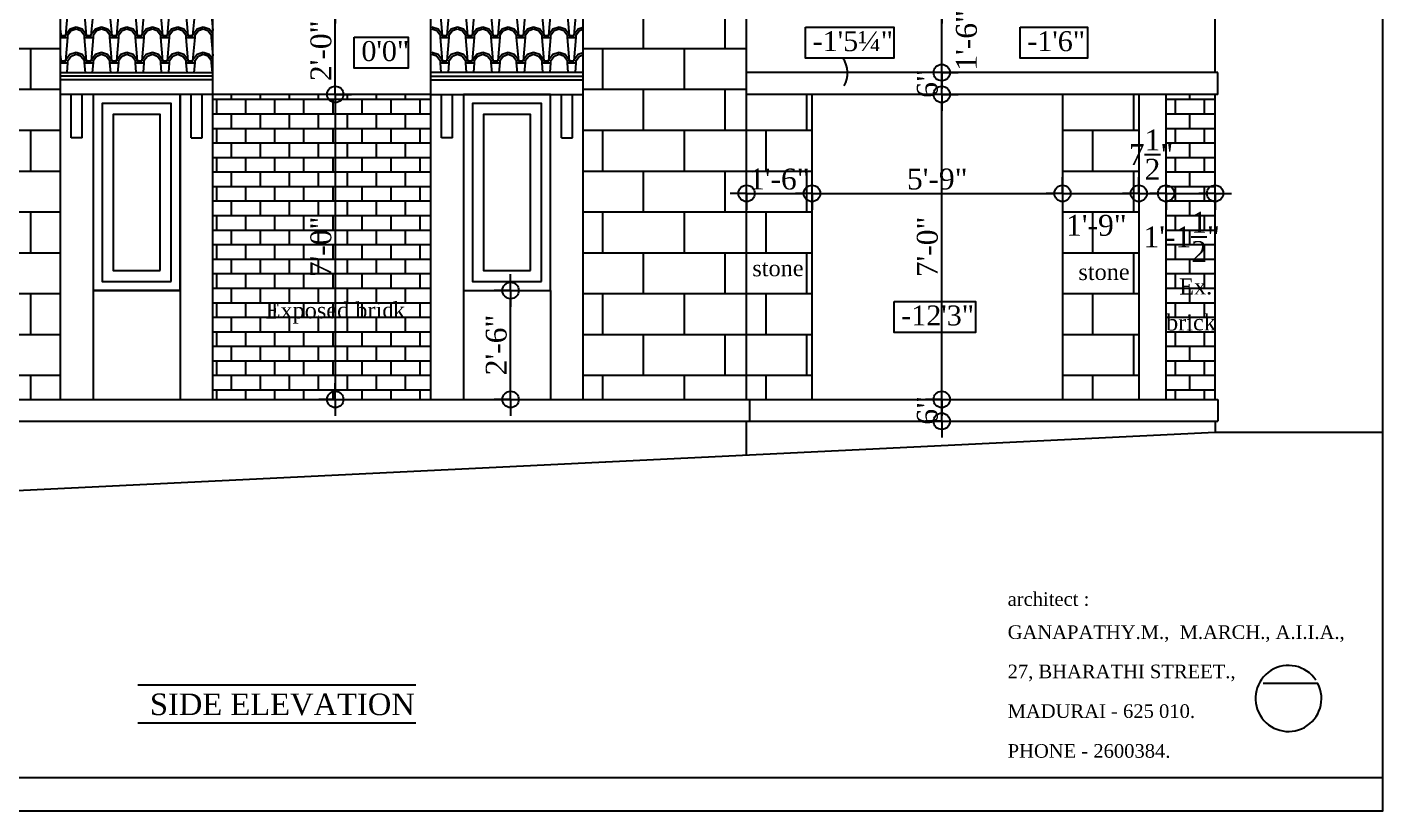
# Model space of a CAD drawing. Extents: x -2842 to -33, y 60 to 555.
# Drawn here: x -1063.2 to -689.8, y 60.1 to 275.9 of the extents above; entities that cross this region are included whole.
import ezdxf

# ---------------------------------------------------------------- set-up
doc = ezdxf.new("R2010")
doc.units = 0
doc.header["$LTSCALE"] = 20
doc.header["$MEASUREMENT"] = 0
doc.header["$PDMODE"] = 34
doc.layers.get('0').update_dxf_attribs({"linetype": 'CONTINUOUS'})
doc.layers.get('DEFPOINTS').update_dxf_attribs({"linetype": 'CONTINUOUS'})
for name, color, linetype in [('border', 230, 'CONTINUOUS'), ('BORTEXT', 2, 'CONTINUOUS'), ('DIMLINE', 254, 'CONTINUOUS'), ('levels', 2, 'CONTINUOUS'), ('Stone', 8, 'CONTINUOUS'), ('text', 2, 'CONTINUOUS'), ('TEXTS', 2, 'CONTINUOUS'), ('tile', 22, 'CONTINUOUS'), ('wall', 13, 'CONTINUOUS'), ('WINDOW', 4, 'CONTINUOUS'), ('WOOD', 7, 'CONTINUOUS')]:
    doc.layers.add(name, color=color, linetype=linetype)
doc.layers.add('correct', color=230, linetype='CONTINUOUS', plot=False)
doc.styles.add('DIMTEXT', font='times_1.ttf')
doc.styles.add('STYLE1', font='times_1.ttf')
doc.styles.add('style5', font='times_1.ttf')
doc.dimstyles.new('ARCH_48_0', dxfattribs={"dimtxt": 5.75, "dimasz": 2.25, "dimexe": 0.25, "dimexo": 0, "dimgap": 1, "dimtad": 1, "dimzin": 3, "dimdsep": 46, "dimlunit": 4, "dimtxsty": 'DIMTEXT', "dimblk": 'BLK', "dimcen": 0, "dimdle": 0.09375, "dimse1": 1, "dimse2": 1, "dimclrd": 254, "dimclrt": 3, "dimadec": 1, "dimazin": 0, "dimtfac": 1, "dimtix": 1, "dimtmove": 2, "dimatfit": 3, "dimldrblk": 'NONE', "dimfxl": 0.25, "dimtvp": 1.4625, "dimtolj": 1, "dimtzin": 15, "dimarcsym": 0})
pattern_1 = [(274.9697, (-144.52428, 7), (-6.99993915, 84.00000736), [6.464304, -155.143247]), (180, (-143.964, 0.56), (-7, -7), [0.56, -6.44]), (0, (-150.964, 0), (7, 7), [1.96, -5.04]), (90, (-149.004, 0), (-7, 7), [0.7, -6.3]), (270, (-144.524, 0.7), (7, -7), [0.7, -6.3]), (0, (-144.524, 0), (7, 7), [0.56, -6.44]), (0, (-150.964, 0.56), (7, 7), [1.4, -5.6]), (85.0303, (-149.56428, 0.56), (6.99993915, 84.00000736), [6.464304, -155.143247]), (52.6961, (-149.56428, 0.91), (-90.99990123, -119.00007519), [1.848056, -182.95725]), (18.4349, (-148.4443, 2.38), (14.000003, 6.999989), [1.770874, -20.365065]), (341.5651, (-146.7643, 2.94), (-14.000003, 6.999989), [1.770874, -20.365065]), (307.3039, (-145.08428, 2.38), (90.99990123, -119.00007519), [1.848056, -182.95725]), (20.2249, (-148.09428, 1.89), (-76.99998085, -28.00005835), [1.417395, -140.321804]), (339.7751, (-146.76428, 2.38), (76.99998085, -28.00005835), [1.417395, -140.321804]), (307.4054, (-145.43428, 1.89), (70.00006967, -90.99994725), [1.498063, -148.308475]), (52.5946, (-149.00428, 0.7), (-70.00006967, -90.99994725), [1.498063, -148.308475])]
pattern_2 = [(0, (-150.9643, 0), (0, 4), []), (90, (-150.964, 0), (-8, 5e-16), [4, -4]), (90, (-146.964, 0), (-8, 5e-16), [-4, 4])]
pattern_3 = [(0, (-150.964, 0), (0, 11.25), []), (90, (-150.964, 0), (-22.5, 1e-15), [11.25, -11.25]), (90, (-139.714, 0), (-22.5, 1e-15), [-11.25, 11.25])]

# ---------------------------------------------------------------- blocks, each defined once
blk = doc.blocks.new('BLK')
for q in [(0, 2), (-2, 0), (2, 0), (0, -2)]:
    blk.add_line((0, 0), q)
blk.add_circle((0, 0), 1)
blk = doc.blocks.new('*D124')
at = {"layer": 'DEFPOINTS', "color": 0, "lineweight": -2}
for p in [(-811.33, 173.36), (-803.39, 173.36), (-803.39, 167.36)]:
    blk.add_point(p, dxfattribs=at)
at = {"layer": 'DIMLINE', "color": 254, "lineweight": -2}
for p, q in [((-811.33, 175.61), (-811.33, 177.86)), ((-811.33, 167.36), (-811.33, 173.36)), ((-811.33, 165.11), (-811.33, 162.86))]:
    blk.add_line(p, q, dxfattribs=at)
at = {"layer": 'DIMLINE', "color": 254, "lineweight": -2, "xscale": 2.25, "yscale": 2.25, "zscale": 2.25}
for p, rotation in [((-811.33, 173.36), 270), ((-811.33, 167.36), 90)]:
    blk.add_blockref('BLK', p, dxfattribs=dict(at, rotation=rotation))
at = {"layer": 'DIMLINE', "color": 3, "lineweight": -2, "insert": (-815.25, 170.36), "char_height": 5.75, "attachment_point": 5, "rotation": 90, "style": 'DIMTEXT'}
blk.add_mtext('\\A1;6"', dxfattribs=at)
blk = doc.blocks.new('_None')
blk = doc.blocks.new('*D125')
at = {"layer": 'DEFPOINTS', "color": 0, "lineweight": -2}
for p in [(-811.33, 257.36), (-798.26, 257.36), (-798.26, 173.36)]:
    blk.add_point(p, dxfattribs=at)
at = {"layer": 'DIMLINE', "color": 254, "lineweight": -2}
blk.add_line((-811.33, 175.61), (-811.33, 255.11), dxfattribs=at)
at = {"layer": 'DIMLINE', "color": 254, "lineweight": -2, "xscale": 2.25, "yscale": 2.25, "zscale": 2.25}
for p, rotation in [((-811.33, 257.36), 90), ((-811.33, 173.36), 270)]:
    blk.add_blockref('BLK', p, dxfattribs=dict(at, rotation=rotation))
at = {"layer": 'DIMLINE', "color": 3, "lineweight": -2, "insert": (-815.26, 215.36), "char_height": 5.75, "attachment_point": 5, "rotation": 90, "style": 'DIMTEXT'}
blk.add_mtext('\\A1;7\'-0"', dxfattribs=at)
blk = doc.blocks.new('*D126')
at = {"layer": 'DEFPOINTS', "color": 0, "lineweight": -2}
for p in [(-811.33, 263.36), (-798.26, 263.36), (-798.26, 257.36)]:
    blk.add_point(p, dxfattribs=at)
at = {"layer": 'DIMLINE', "color": 254, "lineweight": -2}
for p, q in [((-811.33, 265.61), (-811.33, 267.86)), ((-811.33, 257.36), (-811.33, 263.36)), ((-811.33, 255.11), (-811.33, 252.86))]:
    blk.add_line(p, q, dxfattribs=at)
at = {"layer": 'DIMLINE', "color": 254, "lineweight": -2, "xscale": 2.25, "yscale": 2.25, "zscale": 2.25}
for p, rotation in [((-811.33, 263.36), 270), ((-811.33, 257.36), 90)]:
    blk.add_blockref('BLK', p, dxfattribs=dict(at, rotation=rotation))
at = {"layer": 'DIMLINE', "color": 3, "lineweight": -2, "insert": (-815.25, 260.36), "char_height": 5.75, "attachment_point": 5, "rotation": 90, "style": 'DIMTEXT'}
blk.add_mtext('\\A1;6"', dxfattribs=at)
blk = doc.blocks.new('*D127')
at = {"layer": 'DEFPOINTS', "color": 0, "lineweight": -2}
for p in [(-811.33, 281.36), (-798.26, 281.36), (-798.26, 263.36)]:
    blk.add_point(p, dxfattribs=at)
at = {"layer": 'DIMLINE', "color": 254, "lineweight": -2}
blk.add_line((-811.33, 265.61), (-811.33, 279.11), dxfattribs=at)
at = {"layer": 'DIMLINE', "color": 254, "lineweight": -2, "xscale": 2.25, "yscale": 2.25, "zscale": 2.25}
for p, rotation in [((-811.33, 281.36), 90), ((-811.33, 263.36), 270)]:
    blk.add_blockref('BLK', p, dxfattribs=dict(at, rotation=rotation))
at = {"layer": 'DIMLINE', "color": 3, "lineweight": -2, "insert": (-804.49, 272.23), "char_height": 5.75, "attachment_point": 5, "rotation": 90, "style": 'DIMTEXT'}
blk.add_mtext('\\A1;1\'-6"', dxfattribs=at)
blk = doc.blocks.new('*D135')
at = {"layer": 'DEFPOINTS', "color": 0, "lineweight": -2}
for p in [(-847.05, 230.09), (-865.05, 227.37), (-847.05, 227.37)]:
    blk.add_point(p, dxfattribs=at)
at = {"layer": 'DIMLINE', "color": 254, "lineweight": -2}
blk.add_line((-862.8, 230.09), (-849.3, 230.09), dxfattribs=at)
at = {"layer": 'DIMLINE', "color": 254, "lineweight": -2, "xscale": 2.25, "yscale": 2.25, "zscale": 2.25, "rotation": 180}
blk.add_blockref('BLK', (-865.05, 230.09), dxfattribs=at)
at = {"layer": 'DIMLINE', "color": 254, "lineweight": -2, "xscale": 2.25, "yscale": 2.25, "zscale": 2.25}
blk.add_blockref('BLK', (-847.05, 230.09), dxfattribs=at)
at = {"layer": 'DIMLINE', "color": 3, "lineweight": -2, "insert": (-856.05, 234.01), "char_height": 5.75, "attachment_point": 5, "style": 'DIMTEXT'}
blk.add_mtext('\\A1;1\'-6"', dxfattribs=at)
blk = doc.blocks.new('*D136')
at = {"layer": 'DEFPOINTS', "color": 0, "lineweight": -2}
for p in [(-778.05, 230.09), (-847.05, 220.7), (-778.05, 220.7)]:
    blk.add_point(p, dxfattribs=at)
at = {"layer": 'DIMLINE', "color": 254, "lineweight": -2}
blk.add_line((-844.8, 230.09), (-780.3, 230.09), dxfattribs=at)
at = {"layer": 'DIMLINE', "color": 254, "lineweight": -2, "xscale": 2.25, "yscale": 2.25, "zscale": 2.25, "rotation": 180}
blk.add_blockref('BLK', (-847.05, 230.09), dxfattribs=at)
at = {"layer": 'DIMLINE', "color": 254, "lineweight": -2, "xscale": 2.25, "yscale": 2.25, "zscale": 2.25}
blk.add_blockref('BLK', (-778.05, 230.09), dxfattribs=at)
at = {"layer": 'DIMLINE', "color": 3, "lineweight": -2, "insert": (-812.55, 234.02), "char_height": 5.75, "attachment_point": 5, "style": 'DIMTEXT'}
blk.add_mtext('\\A1;5\'-9"', dxfattribs=at)
blk = doc.blocks.new('*D137')
at = {"layer": 'DEFPOINTS', "color": 0, "lineweight": -2}
for p in [(-757.05, 230.09), (-778.05, 220.7), (-757.05, 220.7)]:
    blk.add_point(p, dxfattribs=at)
at = {"layer": 'DIMLINE', "color": 254, "lineweight": -2}
blk.add_line((-775.8, 230.09), (-759.3, 230.09), dxfattribs=at)
at = {"layer": 'DIMLINE', "color": 254, "lineweight": -2, "xscale": 2.25, "yscale": 2.25, "zscale": 2.25, "rotation": 180}
blk.add_blockref('BLK', (-778.05, 230.09), dxfattribs=at)
at = {"layer": 'DIMLINE', "color": 254, "lineweight": -2, "xscale": 2.25, "yscale": 2.25, "zscale": 2.25}
blk.add_blockref('BLK', (-757.05, 230.09), dxfattribs=at)
at = {"layer": 'DIMLINE', "color": 3, "lineweight": -2, "insert": (-768.73, 221.27), "char_height": 5.75, "attachment_point": 5, "style": 'DIMTEXT'}
blk.add_mtext('\\A1;1\'-9"', dxfattribs=at)
blk = doc.blocks.new('*D138')
at = {"layer": 'DEFPOINTS', "color": 0, "lineweight": -2}
for p in [(-749.55, 230.09), (-757.05, 220.7), (-749.55, 217.99)]:
    blk.add_point(p, dxfattribs=at)
at = {"layer": 'DIMLINE', "color": 254, "lineweight": -2}
blk.add_line((-754.8, 230.09), (-751.8, 230.09), dxfattribs=at)
at = {"layer": 'DIMLINE', "color": 254, "lineweight": -2, "xscale": 2.25, "yscale": 2.25, "zscale": 2.25, "rotation": 180}
blk.add_blockref('BLK', (-757.05, 230.09), dxfattribs=at)
at = {"layer": 'DIMLINE', "color": 254, "lineweight": -2, "xscale": 2.25, "yscale": 2.25, "zscale": 2.25}
blk.add_blockref('BLK', (-749.55, 230.09), dxfattribs=at)
at = {"layer": 'DIMLINE', "color": 3, "lineweight": -2, "insert": (-753.68, 240.78), "char_height": 5.75, "attachment_point": 5, "style": 'DIMTEXT'}
blk.add_mtext('\\A1;7{\\H1.000000x;\\S1/2;}"', dxfattribs=at)
blk = doc.blocks.new('*D139')
at = {"layer": 'DEFPOINTS', "color": 0, "lineweight": -2}
for p in [(-736.05, 230.09), (-749.55, 221.53), (-736.05, 221.53)]:
    blk.add_point(p, dxfattribs=at)
at = {"layer": 'DIMLINE', "color": 254, "lineweight": -2}
blk.add_line((-747.3, 230.09), (-738.3, 230.09), dxfattribs=at)
at = {"layer": 'DIMLINE', "color": 254, "lineweight": -2, "xscale": 2.25, "yscale": 2.25, "zscale": 2.25, "rotation": 180}
blk.add_blockref('BLK', (-749.55, 230.09), dxfattribs=at)
at = {"layer": 'DIMLINE', "color": 254, "lineweight": -2, "xscale": 2.25, "yscale": 2.25, "zscale": 2.25}
blk.add_blockref('BLK', (-736.05, 230.09), dxfattribs=at)
at = {"layer": 'DIMLINE', "color": 3, "lineweight": -2, "insert": (-745.24, 218.12), "char_height": 5.75, "attachment_point": 5, "style": 'DIMTEXT'}
blk.add_mtext('\\A1;1\'-1{\\H1.000000x;\\S1/2;}"', dxfattribs=at)
blk = doc.blocks.new('*D154')
at = {"layer": 'DEFPOINTS', "color": 0, "lineweight": -2}
for p in [(-962.35, 257.36), (-978.34, 173.36), (-962.35, 173.36)]:
    blk.add_point(p, dxfattribs=at)
at = {"layer": 'DIMLINE', "color": 254, "lineweight": -2}
blk.add_line((-978.34, 255.11), (-978.34, 175.61), dxfattribs=at)
at = {"layer": 'DIMLINE', "color": 254, "lineweight": -2, "xscale": 2.25, "yscale": 2.25, "zscale": 2.25}
for p, rotation in [((-978.34, 257.36), 90), ((-978.34, 173.36), 270)]:
    blk.add_blockref('BLK', p, dxfattribs=dict(at, rotation=rotation))
at = {"layer": 'DIMLINE', "color": 3, "lineweight": -2, "insert": (-982.28, 215.36), "char_height": 5.75, "attachment_point": 5, "rotation": 90, "style": 'DIMTEXT'}
blk.add_mtext('\\A1;7\'-0"', dxfattribs=at)
blk = doc.blocks.new('*D155')
at = {"layer": 'DEFPOINTS', "color": 0, "lineweight": -2}
for p in [(-930.06, 203.36), (-926.06, 203.36), (-926.06, 173.36)]:
    blk.add_point(p, dxfattribs=at)
at = {"layer": 'DIMLINE', "color": 254, "lineweight": -2}
blk.add_line((-930.06, 175.61), (-930.06, 201.11), dxfattribs=at)
at = {"layer": 'DIMLINE', "color": 254, "lineweight": -2, "xscale": 2.25, "yscale": 2.25, "zscale": 2.25}
for p, rotation in [((-930.06, 203.36), 90), ((-930.06, 173.36), 270)]:
    blk.add_blockref('BLK', p, dxfattribs=dict(at, rotation=rotation))
at = {"layer": 'DIMLINE', "color": 3, "lineweight": -2, "insert": (-933.99, 188.36), "char_height": 5.75, "attachment_point": 5, "rotation": 90, "style": 'DIMTEXT'}
blk.add_mtext('\\A1;2\'-6"', dxfattribs=at)
blk = doc.blocks.new('*D156')
at = {"layer": 'DEFPOINTS', "color": 0, "lineweight": -2}
for p in [(-978.34, 281.36), (-961.87, 281.36), (-964.75, 257.36)]:
    blk.add_point(p, dxfattribs=at)
at = {"layer": 'DIMLINE', "color": 254, "lineweight": -2}
blk.add_line((-978.34, 259.61), (-978.34, 279.11), dxfattribs=at)
at = {"layer": 'DIMLINE', "color": 254, "lineweight": -2, "xscale": 2.25, "yscale": 2.25, "zscale": 2.25}
for p, rotation in [((-978.34, 281.36), 90), ((-978.34, 257.36), 270)]:
    blk.add_blockref('BLK', p, dxfattribs=dict(at, rotation=rotation))
at = {"layer": 'DIMLINE', "color": 3, "lineweight": -2, "insert": (-982.27, 269.36), "char_height": 5.75, "attachment_point": 5, "rotation": 90, "style": 'DIMTEXT'}
blk.add_mtext('\\A1;2\'-0"', dxfattribs=at)

msp = doc.modelspace()

# ---------------------------------------------------------------- hatches: boundary and pattern name
at = {"layer": 'Stone', "lineweight": -2}
h = msp.add_hatch(dxfattribs=at)
h.set_pattern_fill('BRICK', color=8, scale=45, style=0)
h.set_pattern_definition(pattern_3)
h.paths.add_polyline_path([(-1076.686, 428.323), (-1075.161, 424.626), (-1077.934, 423.482), (-1079.46, 427.179), (-1099.048, 419.099), (-1099.048, 173.363), (-1054.048, 173.363), (-1054.048, 437.662)])
h = msp.add_hatch(dxfattribs=at)
h.set_pattern_fill('BRICK', color=8, scale=45, style=0)
h.set_pattern_definition(pattern_3)
h.paths.add_polyline_path([(-884.636, 427.179), (-886.161, 423.482), (-888.934, 424.626), (-887.409, 428.323), (-910.048, 437.662), (-910.048, 173.363), (-865.048, 173.363), (-865.048, 419.099)])
h = msp.add_hatch(dxfattribs=at)
h.set_pattern_fill('BRICK', color=8, scale=45, style=0)
h.set_pattern_definition(pattern_3)
h.paths.add_polyline_path([(-865.048, 173.363), (-847.048, 173.363), (-847.048, 257.363), (-865.048, 257.363)])
h = msp.add_hatch(dxfattribs=at)
h.set_pattern_fill('BRICK', color=8, scale=45, style=0)
h.set_pattern_definition(pattern_3)
h.paths.add_polyline_path([(-778.048, 173.363), (-757.048, 173.363), (-757.048, 257.363), (-778.048, 257.363)])
at = {"layer": 'tile', "lineweight": -2}
h = msp.add_hatch(dxfattribs=at)
h.set_pattern_fill('SPANTILE', color=256, scale=7, style=0)
h.set_pattern_definition(pattern_1)
h.paths.add_polyline_path([(-1012.048, 263.363), (-1012.048, 281.363), (-1054.048, 281.363), (-1054.048, 263.363)])
h = msp.add_hatch(dxfattribs=at)
h.set_pattern_fill('SPANTILE', color=256, scale=7, style=0)
h.set_pattern_definition(pattern_1)
h.paths.add_polyline_path([(-910.048, 263.363), (-910.048, 281.363), (-952.048, 281.363), (-952.048, 263.363)])
h = msp.add_hatch(dxfattribs=at)
h.set_pattern_fill('BRICK', color=256, scale=16, style=0)
h.set_pattern_definition(pattern_2)
h.paths.add_polyline_path([(-1012.048, 173.363), (-952.048, 173.363), (-952.048, 257.363), (-1012.048, 257.363)])
h = msp.add_hatch(dxfattribs=at)
h.set_pattern_fill('BRICK', color=256, scale=16, style=0)
h.set_pattern_definition(pattern_2)
h.paths.add_polyline_path([(-736.048, 257.363), (-749.548, 257.363), (-749.548, 173.363), (-736.048, 173.363)])

# ---------------------------------------------------------------- linework, layer by layer
at = {"layer": 'border', "lineweight": -2}
msp.add_line((-689.822, 69.134), (-1314.154, 69.134), dxfattribs=at)
at = {"layer": 'BORTEXT'}
msp.add_lwpolyline([(-708.271, 96.075, 34.7524071), (-707.741, 95.175), (-722.827, 95.175)], format="xyb", dxfattribs=at)
at = {"layer": 'correct', "color": 3, "lineweight": -2}
msp.add_lwpolyline([(-1314.154, 555.071), (-1314.154, 60.071), (-689.822, 60.071), (-689.822, 555.071)], close=True, dxfattribs=at)
at = {"layer": 'levels', "color": 0}
for points in [[(-973.112, 273.151), (-958.231, 273.151), (-958.231, 264.616), (-973.112, 264.616)], [(-848.846, 275.881), (-824.521, 275.881), (-824.521, 267.346), (-848.846, 267.346)], [(-789.731, 275.881), (-771.183, 275.881), (-771.183, 267.346), (-789.731, 267.346)], [(-824.455, 200.358), (-802.049, 200.358), (-802.049, 191.823), (-824.455, 191.823)]]:
    msp.add_lwpolyline(points, close=True, dxfattribs=at)
msp.add_arc((-844.192, 263.235), 6.968, 329.55877, 36.15959, dxfattribs=at)
at = {"layer": 'text'}
for p, q in [((-956.169, 94.651), (-1032.749, 94.651)), ((-956.169, 84.205), (-1032.749, 84.205))]:
    msp.add_line(p, q, dxfattribs=at)
at = {"layer": 'tile', "lineweight": -2}
for p, q in [((-1054.048, 263.363), (-1012.048, 263.363)), ((-1012.048, 262.363), (-1054.048, 262.363)), ((-910.048, 263.363), (-952.048, 263.363)), ((-910.048, 263.363), (-952.048, 263.363)), ((-952.048, 262.363), (-910.048, 262.363))]:
    msp.add_line(p, q, dxfattribs=at)
at = {"layer": 'tile', "color": 8, "lineweight": -2}
for p, q in [((-847.048, 173.363), (-847.048, 257.363)), ((-778.048, 257.363), (-778.048, 173.363)), ((-757.048, 257.363), (-757.048, 173.363))]:
    msp.add_line(p, q, dxfattribs=at)
at = {"layer": 'wall', "lineweight": -2}
for p, q in [((-1054.048, 173.363), (-1054.048, 437.662)), ((-910.048, 173.363), (-910.048, 437.662)), ((-1012.048, 173.363), (-1012.048, 395.363)), ((-952.048, 173.363), (-952.048, 395.363)), ((-736.048, 263.363), (-736.048, 281.363)), ((-735.298, 263.363), (-865.048, 263.363)), ((-735.298, 257.363), (-735.298, 263.363)), ((-1045.048, 257.363), (-1045.048, 203.363)), ((-1021.048, 257.363), (-1021.048, 203.363)), ((-952.048, 257.363), (-1012.048, 257.363)), ((-943.048, 257.363), (-943.048, 203.363)), ((-919.048, 203.363), (-919.048, 257.363)), ((-735.298, 257.363), (-865.048, 257.363)), ((-749.548, 173.363), (-749.548, 257.363)), ((-736.048, 173.363), (-736.048, 257.363)), ((-1021.048, 203.363), (-1045.048, 203.363)), ((-1045.048, 203.363), (-1045.048, 173.363)), ((-1021.048, 203.363), (-1021.048, 173.363)), ((-943.048, 203.363), (-943.048, 173.363)), ((-943.048, 203.363), (-919.048, 203.363)), ((-919.048, 203.363), (-919.048, 173.363)), ((-1207.048, 173.363), (-735.298, 173.363)), ((-864.298, 173.363), (-864.298, 167.363)), ((-735.298, 173.363), (-735.298, 167.363)), ((-1168.798, 167.363), (-735.298, 167.363)), ((-1168.048, 143.363), (-736.048, 164.363)), ((-736.048, 167.363), (-736.048, 164.363)), ((-736.048, 164.363), (-689.822, 164.363))]:
    msp.add_line(p, q, dxfattribs=at)
at = {"layer": 'wall'}
for p, q in [((-865.048, 173.363), (-865.048, 419.099)), ((-865.048, 158.311), (-865.048, 167.363))]:
    msp.add_line(p, q, dxfattribs=at)
at = {"layer": 'WINDOW', "lineweight": -2}
for points in [[(-1021.048, 203.363), (-1021.048, 257.363), (-1045.048, 257.363), (-1045.048, 203.363)], [(-1023.548, 205.863), (-1023.548, 254.863), (-1042.548, 254.863), (-1042.548, 205.863)], [(-921.548, 205.863), (-921.548, 254.863), (-940.548, 254.863), (-940.548, 205.863)], [(-1026.548, 208.863), (-1026.548, 251.863), (-1039.548, 251.863), (-1039.548, 208.863)], [(-924.548, 208.863), (-924.548, 251.863), (-937.548, 251.863), (-937.548, 208.863)]]:
    msp.add_lwpolyline(points, close=True, dxfattribs=at)
at = {"layer": 'WOOD'}
for p, q in [((-1012.048, 261.363), (-1054.048, 261.363)), ((-952.048, 261.363), (-910.048, 261.363)), ((-1012.048, 257.363), (-1054.048, 257.363)), ((-1051.048, 245.363), (-1051.048, 257.363)), ((-1048.048, 245.363), (-1048.048, 257.363)), ((-1018.048, 245.363), (-1018.048, 257.363)), ((-1015.048, 245.363), (-1015.048, 257.363)), ((-952.048, 257.363), (-910.048, 257.363)), ((-949.048, 245.363), (-949.048, 257.363)), ((-946.048, 245.363), (-946.048, 257.363)), ((-916.048, 245.363), (-916.048, 257.363)), ((-913.048, 245.363), (-913.048, 257.363)), ((-1048.048, 245.363), (-1051.048, 245.363)), ((-1018.048, 245.363), (-1015.048, 245.363)), ((-946.048, 245.363), (-949.048, 245.363)), ((-916.048, 245.363), (-913.048, 245.363))]:
    msp.add_line(p, q, dxfattribs=at)
msp.add_lwpolyline([(-919.048, 203.363), (-919.048, 257.363), (-943.048, 257.363), (-943.048, 203.363)], close=True, dxfattribs=at)

# ---------------------------------------------------------------- texts
at = {"layer": 'BORTEXT', "style": 'style5'}
for s, p in [('architect :', (-793.167, 116.521)), ('GANAPATHY.M.,  M.ARCH., A.I.I.A.,', (-793.167, 107.417)), ('27, BHARATHI STREET.,', (-793.167, 96.592)), ('MADURAI - 625 010.', (-793.167, 85.665)), ('PHONE - 2600384.', (-793.167, 74.707))]:
    msp.add_text(s, height=3.75, dxfattribs=at).set_placement(p)
at = {"layer": 'levels', "style": 'style5'}
for s, p in [('-1\'5¼"', (-846.882, 269.269)), ('-1\'6"', (-787.767, 269.269)), ('0\'0"', (-971.148, 266.539)), ('-12\'3"', (-822.491, 193.745))]:
    msp.add_text(s, height=5.4893, dxfattribs=at).set_placement(p)
at = {"layer": 'text', "style": 'STYLE1'}
msp.add_text(' SIDE ELEVATION', height=5.93691, rotation=359.98826, dxfattribs=at).set_placement((-1031.648, 86.451))
at = {"layer": 'TEXTS', "color": 7, "style": 'STYLE1'}
for s, height, p in [('stone', 4.4261, (-863.473, 207.269)), ('stone', 4.4261, (-773.673, 206.241)), ('Ex.', 4.4261, (-745.928, 202.244)), ('Exposed brick', 4.42607, (-997.521, 195.639)), ('brick', 4.4261, (-749.536, 192.343))]:
    msp.add_text(s, height=height, rotation=0.20841, dxfattribs=at).set_placement(p)

# ---------------------------------------------------------------- dimensions: what is measured, and where the dimension line sits
at = {"layer": 'DIMLINE', "lineweight": -2}
for base, p1, p2, picture, middle in [((-978.342, 281.363), (-964.747, 257.363), (-961.87, 281.363), '*D156', (-982.267, 269.363)), ((-811.327, 263.363), (-798.256, 257.363), (-798.256, 263.363), '*D126', (-815.252, 260.363)), ((-978.342, 173.363), (-962.351, 257.363), (-962.351, 173.363), '*D154', (-982.275, 215.363)), ((-811.327, 257.363), (-798.256, 173.363), (-798.256, 257.363), '*D125', (-815.26, 215.363)), ((-930.061, 203.363), (-926.063, 173.363), (-926.063, 203.363), '*D155', (-933.985, 188.363)), ((-811.327, 173.363), (-803.391, 167.363), (-803.391, 173.363), '*D124', (-815.252, 170.363))]:
    dim = msp.add_linear_dim(base=base, p1=p1, p2=p2, angle=90, dimstyle='ARCH_48_0', dxfattribs=at)
    dim.commit()
    dim.dimension.update_dxf_attribs({"geometry": picture, "text_midpoint": middle})
dim = msp.add_linear_dim(base=(-811.327, 281.363), p1=(-798.256, 263.363), p2=(-798.256, 281.363), angle=90, dimstyle='ARCH_48_0', dxfattribs=at)
dim.commit()
dim.dimension.update_dxf_attribs({"geometry": '*D127', "text_midpoint": (-804.492, 272.228), "dimtype": 160})
for base, p1, p2, picture, middle in [((-749.548, 230.088), (-757.048, 220.701), (-749.548, 217.991), '*D138', (-753.685, 240.776)), ((-757.048, 230.088), (-778.048, 220.701), (-757.048, 220.701), '*D137', (-768.727, 221.271)), ((-736.048, 230.088), (-749.548, 221.525), (-736.048, 221.525), '*D139', (-745.243, 218.12))]:
    dim = msp.add_linear_dim(base=base, p1=p1, p2=p2, dimstyle='ARCH_48_0', dxfattribs=at)
    dim.commit()
    dim.dimension.update_dxf_attribs({"geometry": picture, "text_midpoint": middle, "dimtype": 160})
for base, p1, p2, picture, middle in [((-847.048, 230.088), (-865.048, 227.371), (-847.048, 227.371), '*D135', (-856.048, 234.013)), ((-778.048, 230.088), (-847.048, 220.701), (-778.048, 220.701), '*D136', (-812.548, 234.022))]:
    dim = msp.add_linear_dim(base=base, p1=p1, p2=p2, dimstyle='ARCH_48_0', dxfattribs=at)
    dim.commit()
    dim.dimension.update_dxf_attribs({"geometry": picture, "text_midpoint": middle})

doc.saveas('drawing.dxf')
